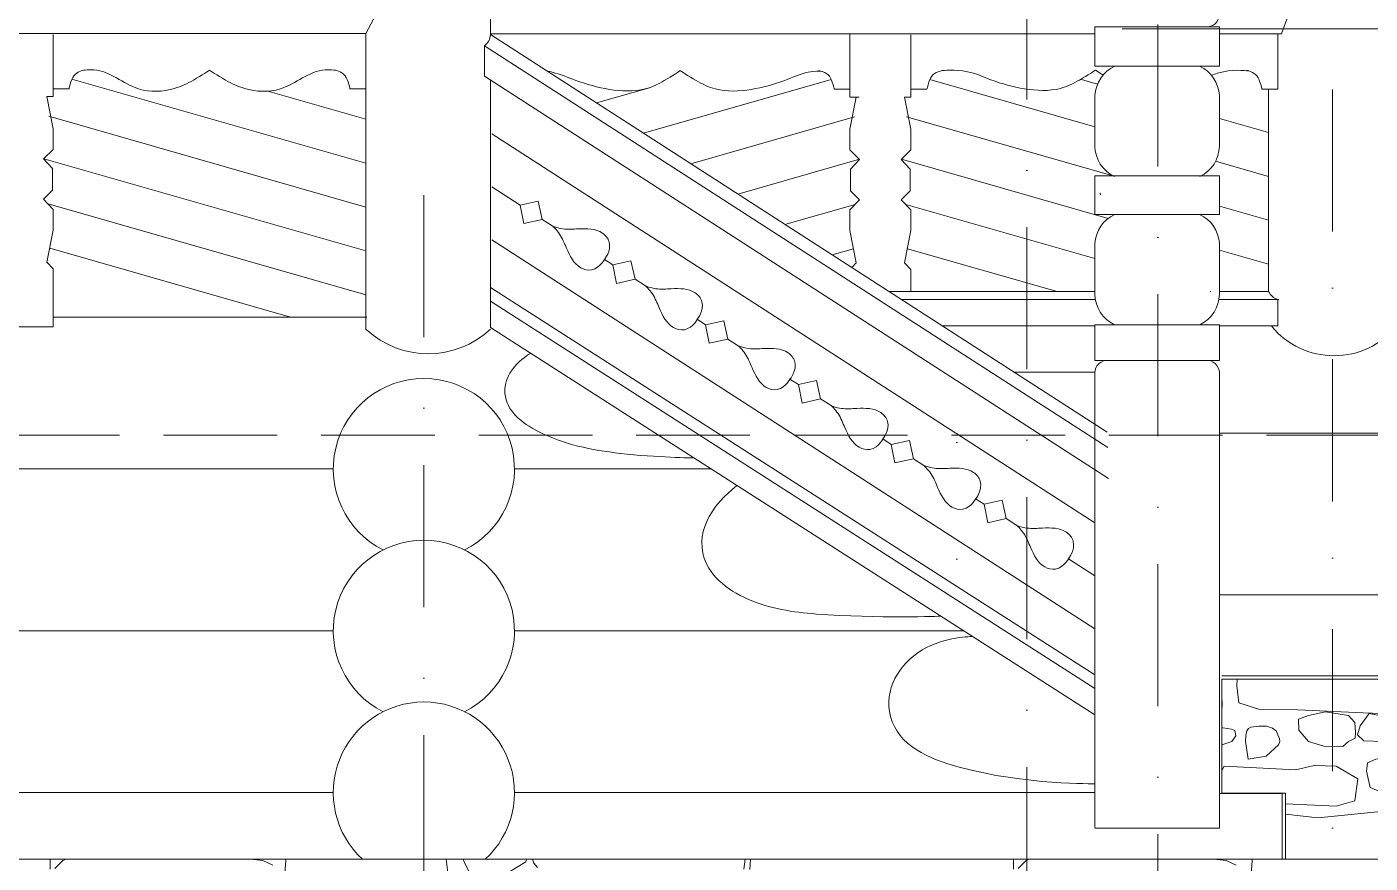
# Model space of a CAD drawing. Header units: millimetres. Extents: x 2399 to 111977, y 1313 to 59551.
# Drawn here: x 15557 to 18892, y 30705 to 32782 of the extents above; entities that cross this region are included whole.
import ezdxf

# ---------------------------------------------------------------- set-up
doc = ezdxf.new("R2010")
doc.units = ezdxf.units.MM
doc.linetypes.add('Невидимая', pattern=[391.222223, 282.222223, -109])
doc.linetypes.add('Штрихпунктирная', pattern=[670.277762, 352.777767, -176.388884, 0, -141.111112])
doc.layers.add('base', color=255, linetype='Continuous', lineweight=0)
doc.layers.add('main line', color=7, linetype='Continuous', lineweight=13)
doc.layers.add('hatch1', color=7, linetype='Continuous', lineweight=20, true_color=0x6a6a6a)

# ---------------------------------------------------------------- blocks, each defined once
blk = doc.blocks.new('*X9')
at = {"layer": 'hatch1', "color": 251, "linetype": 'Continuous', "lineweight": 20, "true_color": 0x6a6a6a}
for p, q in [((12032.8, 7760.3), (12034, 7777.4)), ((12502, 7766.6), (12502.7, 7777.4)), ((12531.3, 7777.4), (12534, 7729.5)), ((13227.2, 7756.7), (13212.1, 7777.4)), ((13233, 7777.4), (13239.5, 7741.1)), ((13261.9, 7741.1), (13266.1, 7777.4)), ((13273.1, 7777.4), (13278.8, 7679.6)), ((13626.5, 7766.2), (13627.8, 7777.4)), ((13716.1, 7777.4), (13685.8, 7748.6)), ((14117, 7749.2), (14086.2, 7777.4)), ((14099.2, 7777.4), (14117, 7749.2)), ((14396.8, 7709.7), (14395.1, 7777.4)), ((14424.8, 7760.3), (14426, 7777.4)), ((11996.8, 7709.7), (11996.1, 7738.1)), ((12037.9, 7718.7), (12032.8, 7760.3)), ((12486.4, 7714.3), (12502, 7766.6)), ((13226.9, 7737.3), (13227.2, 7756.7)), ((13239.5, 7741.1), (13244, 7730.2)), ((13264.5, 7736.4), (13261.9, 7741.1)), ((13657.8, 7716.2), (13626.5, 7766.2)), ((13685.8, 7748.6), (13689, 7698.4)), ((14101.1, 7729.6), (14117, 7749.2)), ((14117, 7749.2), (14120.8, 7680)), ((14429.9, 7718.7), (14424.8, 7760.3)), ((11996.1, 7703.2), (11996.8, 7709.7)), ((12037.9, 7718.7), (12090.1, 7702.1)), ((12476.1, 7699.7), (12486.4, 7714.3)), ((12534, 7729.5), (12535.4, 7713.1)), ((12535.4, 7713.1), (12548.8, 7706.7)), ((12548.8, 7706.7), (12613.9, 7700.2)), ((12613.9, 7700.2), (12792.7, 7717.1)), ((12792.7, 7717.1), (12945.1, 7737.6)), ((12872.7, 7715.9), (12859.2, 7699)), ((12898.3, 7714.9), (12872.7, 7715.9)), ((13050, 7730), (12898.3, 7714.9)), ((12945.1, 7737.6), (13078, 7732.3)), ((13142.8, 7721), (13050, 7730)), ((13078, 7732.3), (13138, 7723.8)), ((13138, 7723.8), (13221.8, 7729.5)), ((13254.8, 7714.9), (13142.8, 7721)), ((13221.8, 7729.5), (13226.9, 7737.3)), ((13244, 7730.2), (13253.3, 7728.9)), ((13253.3, 7728.9), (13264.5, 7736.4)), ((13268.4, 7703.7), (13254.8, 7714.9)), ((13660.6, 7691.8), (13657.8, 7716.2)), ((14120.6, 7635.2), (14101.1, 7729.6)), ((14393.6, 7680), (14396.8, 7709.7)), ((14429.9, 7718.7), (14482.1, 7702.1)), ((12090.1, 7702.1), (12183.6, 7701.2)), ((12183.6, 7701.2), (12346.5, 7693.2)), ((12211.2, 7686.6), (12186.2, 7677.4)), ((12186.2, 7677.4), (12187.3, 7650.6)), ((12253.1, 7696.3), (12211.2, 7686.6)), ((12310.2, 7686.6), (12253.1, 7696.3)), ((12325.8, 7669.6), (12310.2, 7686.6)), ((12361.3, 7692.1), (12339.2, 7661.5)), ((12346.5, 7693.2), (12450.7, 7690.1)), ((12395.4, 7685.2), (12361.3, 7692.1)), ((12811.9, 7685.2), (12395.4, 7685.2)), ((12450.7, 7690.1), (12476.1, 7699.7)), ((12834.1, 7669.3), (12811.9, 7685.2)), ((12859.2, 7699), (12846.9, 7665.3)), ((13268.4, 7690.2), (13268.4, 7703.7)), ((13268.6, 7660.2), (13268.4, 7690.2)), ((13278.8, 7679.6), (13346.6, 7671.6)), ((13298.4, 7665.1), (13558.7, 7675.2)), ((13346.6, 7671.6), (13453.1, 7678.8)), ((13453.1, 7678.8), (13645.5, 7682.4)), ((13558.7, 7675.2), (13662.9, 7672.4)), ((13645.5, 7682.4), (13660.6, 7691.8)), ((13667.1, 7660.9), (13662.9, 7672.4)), ((13689, 7698.4), (13676.8, 7626.1)), ((14120.8, 7680), (14367.4, 7676.8)), ((14367.4, 7676.8), (14393.6, 7680)), ((14482.1, 7702.1), (14575.6, 7701.2)), ((14575.6, 7701.2), (14738.5, 7693.2)), ((14603.2, 7686.6), (14578.2, 7677.4)), ((14578.2, 7677.4), (14579.3, 7650.6)), ((14645.1, 7696.3), (14603.2, 7686.6)), ((14702.2, 7686.6), (14645.1, 7696.3)), ((14717.8, 7669.6), (14702.2, 7686.6)), ((14753.3, 7692.1), (14731.2, 7661.5)), ((14738.5, 7693.2), (14777.6, 7692)), ((14777.6, 7687.2), (14753.3, 7692.1)), ((11997.9, 7656.2), (11996.1, 7657.2)), ((12020.2, 7652.6), (11997.9, 7656.2)), ((12027.9, 7649.3), (12020.2, 7652.6)), ((12030.5, 7636.6), (12027.9, 7649.3)), ((12057.8, 7648.5), (12055.1, 7636.9)), ((12061.8, 7654.3), (12057.8, 7648.5)), ((12067.7, 7657.9), (12061.8, 7654.3)), ((12087.4, 7660.6), (12067.7, 7657.9)), ((12106.7, 7660.3), (12087.4, 7660.6)), ((12121.8, 7655.2), (12106.7, 7660.3)), ((12130.8, 7648.5), (12121.8, 7655.2)), ((12137.1, 7633.2), (12130.8, 7648.5)), ((12187.3, 7650.6), (12211.2, 7622.5)), ((12327.6, 7645.5), (12325.8, 7669.6)), ((12326.5, 7630.3), (12327.6, 7645.5)), ((12339.2, 7661.5), (12332.5, 7639)), ((12332.5, 7639), (12348.3, 7624.1)), ((12824.2, 7626.3), (12833.4, 7646.9)), ((12833.4, 7646.9), (12834.1, 7669.3)), ((12846.9, 7665.3), (12848.8, 7630.6)), ((13254.8, 7564.4), (13268.6, 7660.2)), ((13278.8, 7660.1), (13264.2, 7602.8)), ((13278.8, 7660.1), (13298.4, 7665.1)), ((13666.5, 7641), (13667.1, 7660.9)), ((13668.9, 7581.3), (13666.5, 7641)), ((14247.4, 7644), (14246.2, 7634.3)), ((14256.8, 7656.2), (14247.4, 7644)), ((14329.3, 7667.4), (14256.8, 7656.2)), ((14382.8, 7664.4), (14329.3, 7667.4)), ((14397.9, 7656.2), (14382.8, 7664.4)), ((14420.2, 7652.6), (14397.9, 7656.2)), ((14427.9, 7649.3), (14420.2, 7652.6)), ((14430.5, 7636.6), (14427.9, 7649.3)), ((14449.8, 7648.5), (14447.1, 7636.9)), ((14453.8, 7654.3), (14449.8, 7648.5)), ((14459.7, 7657.9), (14453.8, 7654.3)), ((14479.4, 7660.6), (14459.7, 7657.9)), ((14498.7, 7660.3), (14479.4, 7660.6)), ((14513.8, 7655.2), (14498.7, 7660.3)), ((14522.8, 7648.5), (14513.8, 7655.2)), ((14529.1, 7633.2), (14522.8, 7648.5)), ((14579.3, 7650.6), (14603.2, 7622.5)), ((14719.6, 7645.5), (14717.8, 7669.6)), ((14718.5, 7630.3), (14719.6, 7645.5)), ((14731.2, 7661.5), (14724.5, 7639)), ((14724.5, 7639), (14740.3, 7624.1)), ((11996.1, 7614), (12020.5, 7622.5)), ((12020.5, 7622.5), (12030.5, 7636.6)), ((12055.1, 7636.9), (12054.8, 7623.2)), ((12054.8, 7623.2), (12061.2, 7578.6)), ((12106.1, 7585.9), (12136.7, 7613.7)), ((12136.7, 7613.7), (12139.5, 7622.1)), ((12138.7, 7628.8), (12137.1, 7633.2)), ((12139.5, 7622.1), (12138.7, 7628.8)), ((12211.2, 7622.5), (12249.1, 7610.7)), ((12249.1, 7610.7), (12296.6, 7609.6)), ((12296.6, 7609.6), (12310.2, 7622.5)), ((12310.2, 7622.5), (12326.5, 7630.3)), ((12348.3, 7624.1), (12395.4, 7622.5)), ((12395.4, 7622.5), (12642.4, 7596.6)), ((12775.5, 7588.6), (12811.9, 7622.5)), ((12808.8, 7606.6), (12785.9, 7587.5)), ((12840.8, 7612), (12808.8, 7606.6)), ((12811.9, 7622.5), (12824.2, 7626.3)), ((12898.3, 7597.2), (12840.8, 7612)), ((12848.8, 7630.6), (12898.3, 7597.2)), ((13676.8, 7626.1), (13692.5, 7544.8)), ((14105.1, 7565.5), (14120.6, 7635.2)), ((14138.9, 7608.6), (14130, 7596.8)), ((14169.5, 7612.2), (14138.9, 7608.6)), ((14258.1, 7614.8), (14169.5, 7612.2)), ((14246.2, 7634.3), (14256.8, 7622.5)), ((14256.8, 7622.5), (14303.8, 7613.2)), ((14296.4, 7596.8), (14258.1, 7614.8)), ((14303.8, 7613.2), (14346.8, 7610.1)), ((14346.8, 7610.1), (14390.2, 7611.9)), ((14390.2, 7611.9), (14420.5, 7622.5)), ((14420.5, 7622.5), (14430.5, 7636.6)), ((14447.1, 7636.9), (14446.8, 7623.2)), ((14446.8, 7623.2), (14453.2, 7578.6)), ((14498.1, 7585.9), (14528.7, 7613.7)), ((14528.7, 7613.7), (14531.5, 7622.1)), ((14530.7, 7628.8), (14529.1, 7633.2)), ((14531.5, 7622.1), (14530.7, 7628.8)), ((14603.2, 7622.5), (14641.1, 7610.7)), ((14641.1, 7610.7), (14688.6, 7609.6)), ((14688.6, 7609.6), (14702.2, 7622.5)), ((14702.2, 7622.5), (14718.5, 7630.3)), ((14740.3, 7624.1), (14777.7, 7622.8)), ((12060.9, 7578.5), (12106.1, 7585.9)), ((12377.8, 7578.7), (12357.8, 7569.4)), ((12426, 7579.3), (12377.8, 7578.7)), ((12453.4, 7562.5), (12426, 7579.3)), ((12642.4, 7596.6), (12775.5, 7588.6)), ((12776.4, 7578.3), (12772.3, 7563)), ((12785.9, 7587.5), (12776.4, 7578.3)), ((12898.3, 7597.2), (12974.2, 7560.7)), ((12900.1, 7587.5), (12898.3, 7597.2)), ((12918.5, 7580.5), (12900.1, 7587.5)), ((12933.2, 7562.4), (12918.5, 7580.5)), ((13264.2, 7602.8), (13264.5, 7565.3)), ((13660.2, 7535.7), (13668.9, 7581.3)), ((14130, 7596.8), (14082.5, 7464)), ((14302.4, 7572), (14296.4, 7596.8)), ((14298.6, 7424.9), (14302.4, 7572)), ((14311.1, 7583.9), (14306.4, 7470.8)), ((14334.7, 7589.2), (14311.1, 7583.9)), ((14340.3, 7583.9), (14334.7, 7589.2)), ((14343.1, 7507.5), (14340.3, 7583.9)), ((14452.9, 7578.5), (14498.1, 7585.9)), ((14769.8, 7578.7), (14749.8, 7569.4)), ((14777.7, 7578.8), (14769.8, 7578.7)), ((12002, 7560.8), (11996.1, 7550.5)), ((12178.5, 7552.1), (12002, 7560.8)), ((12225.2, 7562.9), (12178.5, 7552.1)), ((12279.4, 7560.8), (12225.2, 7562.9)), ((12333.9, 7529.2), (12279.4, 7560.8)), ((12357.8, 7569.4), (12355.2, 7548.5)), ((12355.2, 7548.5), (12364.5, 7507.7)), ((12471.9, 7564.1), (12453.4, 7562.5)), ((12485.1, 7562.5), (12471.9, 7564.1)), ((12490.9, 7537.4), (12485.1, 7562.5)), ((12514.2, 7557.2), (12488.5, 7408.3)), ((12545.4, 7567.2), (12514.2, 7557.2)), ((12575.8, 7563.5), (12545.4, 7567.2)), ((12634.4, 7562.7), (12575.8, 7563.5)), ((12668, 7557.2), (12634.4, 7562.7)), ((12685.9, 7551.8), (12668, 7557.2)), ((12692.7, 7538), (12685.9, 7551.8)), ((12693.5, 7433.5), (12692.7, 7538)), ((12706.4, 7538.7), (12704.9, 7511.6)), ((12709.5, 7548.4), (12706.4, 7538.7)), ((12720.2, 7548.7), (12709.5, 7548.4)), ((12770.6, 7544.2), (12720.2, 7548.7)), ((13038.2, 7534.5), (12770.6, 7544.2)), ((12772.3, 7563), (12773.3, 7555.5)), ((12773.3, 7555.5), (12785.9, 7548.6)), ((12785.9, 7548.6), (12861.9, 7541)), ((12861.9, 7541), (12900.1, 7548.6)), ((12900.1, 7548.6), (12925.8, 7549.5)), ((12925.8, 7549.5), (12933.2, 7562.4)), ((12974.2, 7560.7), (13081.2, 7544.4)), ((13081.2, 7544.4), (13149.9, 7529.4)), ((13149.9, 7529.4), (13222.3, 7540.1)), ((13222.3, 7540.1), (13243.2, 7546)), ((13243.2, 7546), (13254.8, 7564.4)), ((13264.5, 7565.3), (13272.6, 7527)), ((13692.5, 7544.8), (13725.4, 7486.5)), ((14076.6, 7486.5), (14105.1, 7565.5)), ((14394, 7560.8), (14379.3, 7535.2)), ((14570.5, 7552.1), (14394, 7560.8)), ((14617.2, 7562.9), (14570.5, 7552.1)), ((14671.4, 7560.8), (14617.2, 7562.9)), ((14725.9, 7529.2), (14671.4, 7560.8)), ((14749.8, 7569.4), (14747.2, 7548.5)), ((14747.2, 7548.5), (14756.5, 7507.7)), ((12325.8, 7475.2), (12333.9, 7529.2)), ((12364.5, 7507.7), (12398.4, 7493.7)), ((12485.1, 7497.1), (12492.1, 7517.8)), ((12492.1, 7517.8), (12490.9, 7537.4)), ((12704.9, 7511.6), (12684.6, 7364.4)), ((13100.5, 7532.1), (13038.2, 7534.5)), ((13155, 7515.8), (13100.5, 7532.1)), ((13209.2, 7511.6), (13155, 7515.8)), ((13215.4, 7491.6), (13209.2, 7511.6)), ((13272.6, 7527), (13312.2, 7497.8)), ((13637.6, 7497.8), (13656.8, 7512.5)), ((13656.8, 7512.5), (13660.2, 7535.7)), ((14340.3, 7414.1), (14343.1, 7507.5)), ((14379.3, 7535.2), (14376, 7499.2)), ((14717.8, 7475.2), (14725.9, 7529.2)), ((14756.5, 7507.7), (14777.8, 7498.9)), ((12279.4, 7461.4), (12325.8, 7475.2)), ((12398.4, 7493.7), (12438.4, 7499.1)), ((12438.4, 7499.1), (12453.4, 7497.1)), ((12453.4, 7497.1), (12485.1, 7497.1)), ((13218.6, 7386.5), (13215.4, 7491.6)), ((13227.1, 7486.5), (13221.4, 7453.5)), ((13264.7, 7491.6), (13227.1, 7486.5)), ((13646.6, 7496), (13264.7, 7491.6)), ((13312.2, 7497.8), (13637.6, 7497.8)), ((13695.7, 7486.5), (13646.6, 7496)), ((13712.2, 7469.5), (13695.7, 7486.5)), ((13725.4, 7486.5), (14076.6, 7486.5)), ((13936.8, 7486.4), (13871.3, 7465.1)), ((13976.5, 7476), (13936.8, 7486.4)), ((13985.5, 7465.1), (13976.5, 7476)), ((14376, 7499.2), (14394, 7461.4)), ((14671.4, 7461.4), (14717.8, 7475.2)), ((12154, 7467.4), (12279.4, 7461.4)), ((12234.3, 7432.8), (12154, 7442)), ((12407.3, 7449.7), (12234.3, 7432.8)), ((12470.2, 7443.7), (12407.3, 7449.7)), ((12477.8, 7423.1), (12470.2, 7443.7)), ((13221.4, 7453.5), (13227.1, 7429.6)), ((13715.4, 7452.1), (13712.2, 7469.5)), ((13712.2, 7431.8), (13715.4, 7452.1)), ((13861.8, 7455.8), (13857.7, 7440.5)), ((13857.7, 7440.5), (13858.7, 7433.1)), ((13871.3, 7465.1), (13861.8, 7455.8)), ((14003.9, 7458.1), (13985.5, 7465.1)), ((14018.6, 7439.9), (14003.9, 7458.1)), ((14011.2, 7427), (14018.6, 7439.9)), ((14082.5, 7464), (14075.9, 7405.6)), ((14306.4, 7470.8), (14311.1, 7414.1)), ((14394, 7461.4), (14477.1, 7470.7)), ((14455.7, 7452.4), (14454.9, 7384)), ((14626.3, 7432.8), (14455.7, 7452.4)), ((14477.1, 7470.7), (14671.4, 7461.4)), ((14777.9, 7447.6), (14626.3, 7432.8)), ((12467.2, 7351.6), (12477.8, 7423.1)), ((12488.5, 7408.3), (12512.3, 7329.7)), ((12669.4, 7329.7), (12693.5, 7433.5)), ((13264, 7422.5), (13226.9, 7358.9)), ((13227.1, 7429.6), (13667, 7424.3)), ((13821.1, 7422.5), (13264, 7422.5)), ((13667, 7424.3), (13695.7, 7429.6)), ((13695.7, 7429.6), (13712.2, 7431.8)), ((13865.2, 7391.1), (13821.1, 7422.5)), ((13858.7, 7433.1), (13871.3, 7426.1)), ((13871.3, 7426.1), (13906.1, 7416.7)), ((13906.1, 7416.7), (13944.1, 7415.2)), ((13970.2, 7417.2), (13908.9, 7402.3)), ((13944.1, 7415.2), (13985.5, 7426.1)), ((13999.4, 7414), (13970.2, 7417.2)), ((13985.5, 7426.1), (14011.2, 7427)), ((14023.1, 7402.3), (13999.4, 7414)), ((14075.9, 7405.6), (14094.4, 7392.1)), ((14296.4, 7390.8), (14300.6, 7405.2)), ((14300.6, 7405.2), (14298.6, 7424.9)), ((14311.1, 7414.1), (14324.4, 7408)), ((14324.4, 7408), (14340.3, 7414.1)), ((13209.2, 7305), (13218.6, 7386.5)), ((13878.3, 7360.7), (13865.2, 7391.1)), ((13899.4, 7393.1), (13895.4, 7377.8)), ((13895.4, 7377.8), (13896.4, 7370.4)), ((13908.9, 7402.3), (13899.4, 7393.1)), ((14041.6, 7395.3), (14023.1, 7402.3)), ((14056.3, 7377.2), (14041.6, 7395.3)), ((14054, 7369.5), (14056.3, 7377.2)), ((14094.4, 7392.1), (14130, 7390.8)), ((14130, 7390.8), (14145.3, 7373.1)), ((14145.3, 7373.1), (14188.3, 7354.4)), ((14261.6, 7366.6), (14296.4, 7390.8)), ((14328, 7395.2), (14317.1, 7370.7)), ((14348.5, 7402.3), (14328, 7395.2)), ((14412.4, 7401.3), (14348.5, 7402.3)), ((14427.7, 7382.3), (14412.4, 7401.3)), ((14433.2, 7362.1), (14427.7, 7382.3)), ((14454.9, 7384), (14463.5, 7325.5)), ((12470, 7329.7), (12467.2, 7351.6)), ((12684.6, 7364.4), (12681.1, 7339.2)), ((12681.1, 7339.2), (12684.4, 7329.7)), ((13226.9, 7358.9), (13223.9, 7304.1)), ((13878.5, 7304.9), (13878.3, 7360.7)), ((13896.4, 7370.4), (13908.9, 7363.4)), ((13908.9, 7363.4), (13917.1, 7354.6)), ((13974.2, 7348.4), (13909.6, 7326.8)), ((13917.1, 7354.6), (13930.2, 7350.6)), ((13930.2, 7350.6), (13974.2, 7348.4)), ((13974.2, 7348.4), (14023.1, 7363.4)), ((14064, 7348.6), (13974.2, 7348.4)), ((14023.1, 7363.4), (14048.8, 7364.3)), ((14048.8, 7364.3), (14054, 7369.5)), ((14173.8, 7351.8), (14064, 7348.6)), ((14280.5, 7338.7), (14173.8, 7351.8)), ((14188.3, 7354.4), (14261.6, 7366.6)), ((14406.6, 7326.8), (14280.5, 7338.7)), ((14317.1, 7370.7), (14348.5, 7345.3)), ((14348.5, 7345.3), (14414.7, 7332.8)), ((14414.7, 7332.8), (14427.7, 7345.3)), ((14427.7, 7345.3), (14433.2, 7362.1)), ((13136.2, 7292.3), (13209.2, 7305)), ((13871.1, 7229.6), (13878.5, 7304.9)), ((13890, 7306.5), (13883.8, 7269.7)), ((13909.6, 7326.8), (13890, 7306.5)), ((14431.1, 7314.8), (14406.6, 7326.8)), ((14438.2, 7303.5), (14431.1, 7314.8)), ((14463.5, 7325.5), (14456.3, 7233.7)), ((13173.6, 7281.9), (13136.2, 7281.9)), ((13202.3, 7254.8), (13173.6, 7281.9)), ((13223.9, 7304.1), (13232.3, 7252.2)), ((14426.9, 7249.5), (14439.6, 7272.7)), ((14439.6, 7272.7), (14438.2, 7303.5)), ((13205.1, 7230.8), (13202.3, 7254.8)), ((13232.3, 7252.2), (13240, 7219.2)), ((13883.8, 7269.7), (13909.6, 7237.7)), ((14427.2, 7239.1), (14398.3, 7231.8)), ((14406.6, 7237.7), (14426.9, 7249.5)), ((14435.4, 7231.8), (14427.2, 7239.1)), ((13136.2, 7209.3), (13173.6, 7209.3)), ((13173.6, 7209.3), (13202.9, 7217.3)), ((13202.9, 7217.3), (13205.1, 7230.8)), ((13240, 7219.2), (13251.8, 7206.5)), ((13251.8, 7206.5), (13264, 7206)), ((13264, 7206), (13821.1, 7206)), ((13821.1, 7206), (13856.6, 7213.7)), ((13856.6, 7213.7), (13871.1, 7229.6)), ((13909.6, 7237.7), (13904.5, 7216.5)), ((13904.5, 7216.5), (13922, 7198.8)), ((14293.4, 7188.9), (14368.5, 7216.5)), ((14368.5, 7216.5), (14406.6, 7237.7)), ((14388.7, 7216.9), (14385.9, 7199.4)), ((14398.3, 7231.8), (14388.7, 7216.9)), ((14442.1, 7213.2), (14435.4, 7231.8)), ((14441.1, 7198.2), (14442.1, 7213.2)), ((14456.3, 7233.7), (14462.2, 7203.7)), ((13427.9, 7171.5), (13419, 7159.9)), ((13489.1, 7177.3), (13427.9, 7171.5)), ((13617.8, 7159.9), (13489.1, 7177.3)), ((13792.1, 7171.9), (13657.3, 7159.9)), ((13882.8, 7159.9), (13792.1, 7171.9)), ((13922, 7198.8), (13954.9, 7196)), ((13954.9, 7196), (14104.7, 7184.3)), ((14000.1, 7178.8), (13981.7, 7159.9)), ((14046.2, 7183.7), (14000.1, 7178.8)), ((14113.2, 7182.6), (14046.2, 7183.7)), ((14104.7, 7184.3), (14293.4, 7188.9)), ((14146.8, 7178.8), (14113.2, 7182.6)), ((14163.1, 7169), (14146.8, 7178.8)), ((14395.2, 7177.5), (14375, 7159.9)), ((14385.9, 7199.4), (14398.3, 7187.5)), ((14413.7, 7179.1), (14395.2, 7177.5)), ((14398.3, 7187.5), (14413.5, 7183.7)), ((14413.5, 7183.7), (14435.4, 7187.5)), ((14426.9, 7177.5), (14413.7, 7179.1)), ((14431, 7159.9), (14426.9, 7177.5)), ((14435.4, 7187.5), (14441.1, 7198.2)), ((14462.2, 7203.7), (14473.7, 7195.1)), ((14473.7, 7195.1), (14690.1, 7190.8)), ((14500.8, 7178.9), (14477.1, 7159.9)), ((14647.5, 7172.9), (14500.8, 7178.9)), ((14696.9, 7159.9), (14647.5, 7172.9)), ((14690.1, 7190.8), (14778.1, 7194.1)), ((14162.6, 7159.9), (14163.1, 7169))]:
    blk.add_line(p, q, dxfattribs=at)
for p in [(13667.7, 7672.6), (12485.1, 7497.1)]:
    blk.add_point(p, dxfattribs=at)
blk = doc.blocks.new('Штриховка_5', base_point=(0, 2500))
at = {"layer": 'base', "color": 255, "linetype": 'Continuous', "lineweight": 0}
for p, q in [((11996.1, 7777.4), (11996.1, 7494)), ((14777.5, 7777.4), (11996.1, 7777.4)), ((14778.2, 7159.9), (14777.5, 7777.4)), ((11996.1, 7494), (12154, 7494)), ((12154, 7494), (12154, 7329.7)), ((12154, 7329.7), (13136.2, 7329.7)), ((13136.2, 7329.7), (13136.2, 7159.9)), ((13136.2, 7159.9), (14778.2, 7159.9))]:
    blk.add_line(p, q, dxfattribs=at)
at = {"layer": 'hatch1', "color": 251, "linetype": 'Continuous', "lineweight": 20, "true_color": 0x6a6a6a}
blk.add_blockref('*X9', (0, 0), dxfattribs=at)
blk = doc.blocks.new('*X11')
at = {"layer": 'main line', "color": 7, "linetype": 'Continuous', "lineweight": 13}
for p, q in [((9086.5, 7304.9), (9086.4, 7329.7)), ((9117.6, 7326.8), (9098, 7306.5)), ((9126.1, 7329.7), (9117.6, 7326.8)), ((9614.6, 7326.8), (9584.3, 7329.7)), ((9639.1, 7314.8), (9614.6, 7326.8)), ((9671.5, 7325.5), (9664.3, 7233.7)), ((9670.9, 7329.7), (9671.5, 7325.5)), ((10075.9, 7283.5), (10070, 7329.7)), ((10112.3, 7329.7), (10114.2, 7323.5)), ((10114.2, 7323.5), (10128, 7296)), ((10229.7, 7299.9), (10268, 7323.5)), ((10268, 7323.5), (10269.4, 7329.7)), ((10284.4, 7329.7), (10287.6, 7320.2)), ((10287.6, 7320.2), (10296.6, 7309.2)), ((10809.2, 7305), (10812.1, 7329.7)), ((10825.3, 7329.7), (10823.9, 7304.1)), ((11478.5, 7304.9), (11478.4, 7329.7)), ((11509.6, 7326.8), (11490, 7306.5)), ((11518.1, 7329.7), (11509.6, 7326.8)), ((12006.6, 7326.8), (11976.3, 7329.7)), ((12031.1, 7314.8), (12006.6, 7326.8)), ((12071.5, 7325.5), (12064.3, 7233.7)), ((12070.9, 7329.7), (12071.5, 7325.5))]:
    blk.add_line(p, q, dxfattribs=at)
blk = doc.blocks.new('Штриховка_6', base_point=(0, 2500))
at = {"layer": 'base', "color": 255, "linetype": 'Continuous', "lineweight": 0}
blk.add_line((13133.4, 7329.7), (5881, 7329.7), dxfattribs=at)
at = {"layer": 'main line', "color": 7, "linetype": 'Continuous', "lineweight": 13}
blk.add_blockref('*X11', (0, 0), dxfattribs=at)

msp = doc.modelspace()

# ---------------------------------------------------------------- linework, layer by layer
at = {"layer": 'hatch1', "color": 251, "linetype": 'Continuous', "lineweight": 20, "true_color": 0x6a6a6a}
for points, knots in [([(17212.2035, 31711.6705), (17212.2035, 31711.6705), (17120.5744, 31712.4518), (17029.7569, 31723.0242), (16959.2217, 31731.2355), (16888.7314, 31744.9043), (16825.8751, 31777.6542), (16785.8268, 31798.5205), (16747.1347, 31827.8712), (16743.6106, 31871.9134), (16738.6551, 31933.8444), (16807.1793, 31971.1416), (16807.1793, 31971.1416)], [0, 0, 0, 0, 1, 1, 1, 2, 2, 2, 3, 3, 3, 4, 4, 4, 4]), ([(17825.7479, 31318.482), (17825.7479, 31318.482), (17671.0233, 31312.3201), (17517.0567, 31323.9754), (17458.483, 31328.4094), (17400.3618, 31337.2894), (17346.7964, 31361.003), (17294.7527, 31384.0428), (17246.763, 31420.7864), (17235.0613, 31475.4633), (17227.4365, 31511.0901), (17238.148, 31547.2705), (17258.0056, 31577.9078), (17282.4292, 31615.5899), (17319.7957, 31642.7286), (17319.7957, 31642.7286)], [0, 0, 0, 0, 1, 1, 1, 2, 2, 2, 3, 3, 3, 4, 4, 4, 5, 5, 5, 5]), ([(17904.3617, 31268.1013), (17904.3617, 31268.1013), (17835.7864, 31267.9654), (17779.7802, 31234.7197), (17721.5159, 31200.1337), (17683.9441, 31134.5715), (17700.8854, 31069.6537), (17719.8499, 30996.9833), (17796.3411, 30964.3082), (17871.1495, 30943.7908), (18035.6078, 30898.6857), (18208.5485, 30902.5338), (18208.5485, 30902.5338)], [0, 0, 0, 0, 1, 1, 1, 2, 2, 2, 3, 3, 3, 4, 4, 4, 4])]:
    msp.add_open_spline(points, degree=3, knots=knots, dxfattribs=at)
at = {"layer": 'main line', "color": 7, "linetype": 'Штрихпунктирная', "lineweight": 13}
for p, q in [((18039.4113, 39658.8242), (18039.4113, 29503.8182)), ((18798.4777, 30262.9985), (18798.4777, 35409.5641)), ((18364.7485, 33458.9282), (18364.7485, 29761.2358)), ((16542.4045, 32364.0562), (16542.4045, 29503.8182))]:
    msp.add_line(p, q, dxfattribs=at)
at = {"layer": 'main line', "color": 7, "linetype": 'Continuous', "lineweight": 13}
for p, q in [((16707.6765, 32915.4543), (16707.6765, 32763.1553)), ((16398.2624, 32766.1082), (16417.0217, 32801.1482)), ((18671.6181, 32765.3242), (18684.9276, 32801.2773)), ((16398.2624, 32766.1082), (14692.303, 32766.1082)), ((15621.7104, 32763.5177), (15621.7104, 32609.0731)), ((16398.5272, 32766.5697), (16398.5272, 32628.727)), ((16707.6765, 32765.3242), (18208.5485, 32765.3242)), ((16707.6765, 32763.1553), (18239.1968, 31775.2651)), ((17600.2822, 32765.3242), (17600.2822, 32607.8276)), ((17751.7381, 32762.2722), (17751.7381, 32607.8276)), ((18208.5485, 32684.4209), (18208.5485, 32782.3359)), ((18517.661, 32782.3359), (18208.5485, 32782.3359)), ((18276.316, 32777.6073), (20826.1541, 32777.6073)), ((18517.661, 32684.4209), (18517.661, 32782.3359)), ((18517.661, 32765.3242), (18671.6181, 32765.3242)), ((18662.8217, 32765.7857), (18662.8217, 32627.943)), ((16693.0504, 32660.0146), (16693.0504, 32735.5321)), ((16693.0571, 32735.5424), (18240.3425, 31737.483)), ((16398.2624, 32672.1114), (16398.2624, 32030.717)), ((16693.0504, 32660.0146), (18242.6788, 31660.4439)), ((18517.661, 32684.4209), (18208.5485, 32684.4209)), ((15621.7104, 32628.727), (15661.4683, 32628.727)), ((16398.2624, 32443.8618), (15668.6797, 32652.613)), ((16398.2624, 32552.879), (16154.8852, 32622.515)), ((16398.5272, 32628.727), (16358.7692, 32628.727)), ((16707.6765, 32650.5802), (16707.6765, 32035.208)), ((16970.6963, 32593.4973), (17102.6325, 32631.2474)), ((17087.7726, 32517.9785), (17553.9654, 32651.3675)), ((17600.9347, 32627.4815), (17561.1767, 32627.4815)), ((17751.7381, 32627.4815), (17791.496, 32627.4815)), ((18208.5485, 32534.1021), (17798.7074, 32651.3675)), ((18215.0465, 32640.0167), (18175.2131, 32651.2973)), ((18662.8217, 32627.943), (18623.0638, 32627.943)), ((18639.3205, 32125.2582), (18639.3205, 32627.943)), ((15606.122, 32609.0731), (15621.7104, 32529.3279)), ((15606.122, 32609.0731), (15621.7104, 32609.0731)), ((17600.2822, 32607.8276), (17623.216, 32607.8276)), ((17615.8706, 32607.8276), (17600.2822, 32528.0824)), ((17736.1497, 32607.8276), (17751.7381, 32528.0824)), ((17736.1497, 32607.8276), (17751.7381, 32607.8276)), ((18208.5485, 32486.0794), (18208.5485, 32611.8742)), ((18208.5485, 32486.0794), (18208.5485, 32611.8742)), ((18517.661, 32486.0794), (18517.661, 32611.8742)), ((16398.2624, 32334.8446), (15610.877, 32560.1346)), ((17204.8489, 32442.4597), (17611.7681, 32558.8891)), ((18253.6719, 32412.174), (17740.9047, 32558.8891)), ((18639.3205, 32519.865), (18517.661, 32554.3182)), ((15621.7104, 32529.3279), (15621.7104, 32477.8845)), ((17600.2822, 32528.0824), (17600.2822, 32476.639)), ((17751.7381, 32528.0824), (17751.7381, 32476.639)), ((16711.1586, 32516.5863), (18208.5485, 31550.7114)), ((15621.7104, 32477.8845), (15597.675, 32454.3899)), ((15597.675, 32454.3899), (15620.0948, 32430.4205)), ((16398.2624, 32225.8274), (15598.4117, 32454.6841)), ((17321.9253, 32366.9409), (17624.2334, 32453.4386)), ((17600.2822, 32476.639), (17624.3176, 32453.1444)), ((17751.7381, 32476.639), (17727.7027, 32453.1444)), ((18241.5373, 32306.6288), (17728.4394, 32453.4386)), ((15620.0948, 32430.4205), (15620.0948, 32376.4537)), ((17624.3176, 32453.1444), (17601.8978, 32429.175)), ((17601.8978, 32429.175), (17601.8978, 32375.2082)), ((17727.7027, 32453.1444), (17750.1225, 32429.175)), ((17750.1225, 32429.175), (17750.1225, 32375.2082)), ((18639.3205, 32410.8478), (18508.3359, 32448.3257)), ((18517.661, 32412.1909), (18208.5485, 32412.1909)), ((18208.5485, 32316.5086), (18208.5485, 32412.1909)), ((18517.661, 32316.5086), (18517.661, 32412.1909)), ((15597.5795, 32353.9384), (15620.0948, 32376.4537)), ((15621.7104, 32328.9898), (15597.5795, 32353.9384)), ((16711.1586, 32384.8384), (16781.1288, 32339.7049)), ((17624.4131, 32352.6929), (17601.8978, 32375.2082)), ((17727.6072, 32352.6929), (17750.1225, 32375.2082)), ((18221.055, 32369.5625), (18223.4217, 32365.4632)), ((16398.2624, 32116.8103), (15609.2249, 32342.573)), ((15621.7104, 32277.5464), (15621.7104, 32328.9898)), ((16781.1288, 32339.7049), (16826.2429, 32349.616)), ((16790.2338, 32293.8663), (16781.1288, 32339.7049)), ((16826.2429, 32349.616), (16836.2284, 32304.1635)), ((17439.0016, 32291.4221), (17613.4201, 32341.3275)), ((17600.2822, 32327.7443), (17624.4131, 32352.6929)), ((17600.2822, 32276.3009), (17600.2822, 32327.7443)), ((17751.7381, 32327.7443), (17727.6072, 32352.6929)), ((18208.5485, 32207.0506), (17739.2526, 32341.3275)), ((17751.7381, 32276.3009), (17751.7381, 32327.7443)), ((18639.3205, 32301.8306), (18517.661, 32336.6403)), ((16836.2284, 32304.1635), (16790.2338, 32293.8663)), ((16836.2284, 32304.1635), (16862.2533, 32287.3764)), ((18517.661, 32316.5086), (18208.5485, 32316.5086)), ((15606.122, 32197.8012), (15621.7104, 32277.5464)), ((16711.1586, 32253.0905), (18208.5485, 31287.2157)), ((17615.8706, 32196.5557), (17600.2822, 32276.3009)), ((17736.1497, 32196.5557), (17751.7381, 32276.3009)), ((16211.4005, 32061.2588), (15613.5233, 32232.3259)), ((17556.078, 32215.9033), (17609.1218, 32231.0804)), ((18115.0113, 32124.7967), (17743.551, 32231.0804)), ((18208.5485, 32118.1671), (18208.5485, 32243.9619)), ((18208.5485, 32118.1671), (18208.5485, 32243.9619)), ((18517.661, 32118.1671), (18517.661, 32243.9619)), ((18639.3205, 32192.8135), (18517.661, 32227.6232)), ((15606.122, 32197.8012), (15621.9038, 32181.0399)), ((16990.6144, 32204.5785), (17011.5656, 32191.0642)), ((17011.5656, 32191.0642), (17056.6796, 32200.9754)), ((17020.6705, 32145.2256), (17011.5656, 32191.0642)), ((17056.6796, 32200.9754), (17066.6652, 32155.5228)), ((17615.8706, 32196.5557), (17604.6974, 32184.5418)), ((17736.1497, 32196.5557), (17751.9315, 32179.7944)), ((15621.7104, 32181.3037), (15621.7104, 32037.1172)), ((17066.6652, 32155.5228), (17020.6705, 32145.2256)), ((17066.6652, 32155.5228), (17092.6901, 32138.7357)), ((17066.6652, 32155.5228), (17092.6901, 32138.7357)), ((17751.7381, 32180.0582), (17751.7381, 32124.7967)), ((16707.6765, 32135.0023), (18208.5485, 31173.2058)), ((17696.6045, 32125.2582), (18208.5485, 32125.2582)), ((18496.0248, 32124.7967), (18494.4117, 32125.2582)), ((18517.661, 32125.2582), (18639.3205, 32125.2582)), ((16707.6765, 32100.9416), (18208.5485, 31139.145)), ((17727.907, 32105.0669), (18209.7011, 32105.0669)), ((18516.5084, 32105.0669), (18665.087, 32105.0669)), ((18662.6718, 32105.0669), (18662.6718, 32039.4795)), ((15621.7104, 32061.2588), (16400.8121, 32061.2588)), ((17221.0512, 32055.9378), (17242.0023, 32042.4235)), ((15470.2545, 32037.1172), (15621.7104, 32037.1172)), ((16707.6765, 32035.208), (18208.5485, 31073.4115)), ((17242.0023, 32042.4235), (17287.1164, 32052.3347)), ((17251.1073, 31996.585), (17242.0023, 32042.4235)), ((17287.1164, 32052.3347), (17297.1019, 32006.8821)), ((18208.5485, 32039.4795), (17829.5867, 32039.4795)), ((17867.3236, 32039.4795), (17864.4113, 32039.4795)), ((18517.661, 32042.5965), (18208.5485, 32042.5965)), ((18208.5485, 31953.9231), (18208.5485, 32042.5965)), ((18517.661, 31953.9231), (18517.661, 32042.5965)), ((18615.905, 32039.4795), (18517.661, 32039.4795)), ((18662.6718, 32039.4795), (18579.5363, 32039.4795)), ((17297.1019, 32006.8821), (17251.1073, 31996.585)), ((17297.1019, 32006.8821), (17323.1269, 31990.095)), ((18517.661, 31953.9231), (18208.5485, 31953.9231)), ((18208.2365, 31924.7188), (18007.4996, 31924.7188)), ((17451.4879, 31907.2971), (17472.4391, 31893.7828)), ((17472.4391, 31893.7828), (17517.5531, 31903.694)), ((17481.544, 31847.9443), (17472.4391, 31893.7828)), ((17517.5531, 31903.694), (17527.5387, 31858.2414)), ((18208.5485, 31916.9832), (18208.5485, 30793.5814)), ((18517.661, 31916.9832), (18517.661, 30791.9307)), ((17527.5387, 31858.2414), (17481.544, 31847.9443)), ((17527.5387, 31858.2414), (17553.5636, 31841.4543)), ((17681.9247, 31758.6564), (17702.8759, 31745.1421)), ((17702.8759, 31745.1421), (17747.9899, 31755.0533)), ((17747.9899, 31755.0533), (17757.9755, 31709.6007)), ((18517.661, 31773.105), (20825.1755, 31773.105)), ((17711.9808, 31699.3036), (17702.8759, 31745.1421)), ((17867.3236, 31749.7188), (17864.4113, 31749.7188)), ((17757.9755, 31709.6007), (17711.9808, 31699.3036)), ((17757.9755, 31709.6007), (17784.0004, 31692.8136)), ((14773.1609, 31684.1396), (16317.4045, 31684.1396)), ((16767.4045, 31684.1396), (17255.5146, 31684.1396)), ((17912.3614, 31610.0157), (17933.3126, 31596.5014)), ((17933.3126, 31596.5014), (17978.4267, 31606.4126)), ((17942.4176, 31550.6629), (17933.3126, 31596.5014)), ((17978.4267, 31606.4126), (17988.4122, 31560.96)), ((17988.4122, 31560.96), (17942.4176, 31550.6629)), ((17988.4122, 31560.96), (18014.4371, 31544.1729)), ((17867.3236, 31459.958), (17864.4113, 31459.958)), ((18142.7982, 31461.3751), (18208.5485, 31418.9635)), ((18517.661, 31371.2535), (20825.1755, 31371.2535)), ((14773.1609, 31282.2881), (16317.4045, 31282.2881)), ((16767.4045, 31282.2881), (17882.5991, 31282.2881)), ((21220.6568, 31170.1973), (18524.025, 31170.1973)), ((14773.1609, 30880.4366), (16317.4045, 30880.4366)), ((16767.4045, 30880.4366), (18208.5485, 30880.4366)), ((18517.661, 30878.114), (18673.8784, 30878.114)), ((18673.8784, 30878.114), (18673.8784, 30714.6894)), ((18208.5485, 30791.9307), (18517.661, 30791.9307)), ((18674.1663, 30714.6894), (12416.975, 30714.6894)), ((18673.8784, 30714.6894), (19664.1069, 30714.6894))]:
    msp.add_line(p, q, dxfattribs=at)
at = {"layer": 'main line', "color": 7, "linetype": 'Невидимая', "lineweight": 13}
msp.add_line((5724.2443, 31768.0669), (29610.4608, 31768.0669), dxfattribs=at)
at = {"layer": 'main line', "color": 7, "linetype": 'Continuous', "lineweight": 13}
for centre, radius, start, end in [((18486.0507, 32814.1267), 32.027, 276.9625999, 9.2518112), ((16671.9256, 32764.4068), 35.7728, 306.2076408, 357.9949918), ((18293.8052, 32607.0102), 85.3953, 114.9741641, 176.7347332), ((18432.4044, 32607.0102), 85.3953, 3.2652668, 65.0258359), ((18292.9903, 32486.908), 84.4459, 180.5622234, 244.7845931), ((18433.2192, 32486.908), 84.4459, 295.2154069, 359.4377766), ((18293.8052, 32239.0979), 85.3953, 114.9741641, 176.7347332), ((18432.4044, 32239.0979), 85.3953, 3.2652668, 65.0258359), ((18676.1603, 32143.0413), 40.2988, 206.1855983, 250.445062), ((18292.9903, 32118.9957), 84.4459, 180.5622234, 244.7845931), ((18433.2192, 32118.9957), 84.4459, 295.2154069, 359.4377766), ((16552.9695, 32196.1487), 225.7668, 227.1178482, 313.2554057), ((18802.4019, 32166.4592), 200.9546, 219.7259253, 320.2740747), ((18240.1589, 31922.1323), 32.027, 96.9625999, 189.2518112), ((18486.0507, 31922.1323), 32.027, 350.7481888, 83.0374001), ((16542.4045, 31684.1477), 225, 296.7457516, 243.2542484), ((16542.4045, 31282.2921), 225, 296.7457516, 243.2542484), ((16542.4045, 30880.4366), 225, 312.5528098, 227.4471902)]:
    msp.add_arc(centre, radius, start, end, dxfattribs=at)
for points, knots in [([(15661.4683, 32628.727), (15661.4683, 32628.727), (15663.1779, 32637.5153), (15666.0821, 32645.9456), (15668.5049, 32652.9789), (15671.6353, 32659.9104), (15677.0643, 32664.9673), (15686.1562, 32673.4362), (15699.4215, 32674.8833), (15699.4215, 32674.8833)], [0, 0, 0, 0, 1, 1, 1, 2, 2, 2, 3, 3, 3, 3]), ([(15699.4215, 32674.8833), (15699.4215, 32674.8833), (15711.261, 32676.5601), (15723.0922, 32675.7005), (15763.6101, 32672.7568), (15794.9975, 32640.6445), (15834.0529, 32628.3446), (15862.9578, 32619.2413), (15894.1066, 32620.7274), (15923.2127, 32629.5032), (15939.6915, 32634.4716), (15955.3755, 32641.6263), (15970.3693, 32650.1104), (15990.757, 32661.6465), (16010.1188, 32674.8833), (16010.1188, 32674.8833)], [0, 0, 0, 0, 1, 1, 1, 2, 2, 2, 3, 3, 3, 4, 4, 4, 5, 5, 5, 5]), ([(16320.816, 32674.8833), (16320.816, 32674.8833), (16308.9765, 32676.5601), (16297.1453, 32675.7005), (16256.6275, 32672.7568), (16225.24, 32640.6445), (16186.1847, 32628.3446), (16157.2797, 32619.2413), (16126.131, 32620.7274), (16097.0248, 32629.5032), (16080.5461, 32634.4716), (16064.862, 32641.6263), (16049.8682, 32650.1104), (16029.4805, 32661.6465), (16010.1188, 32674.8833), (16010.1188, 32674.8833)], [0, 0, 0, 0, 1, 1, 1, 2, 2, 2, 3, 3, 3, 4, 4, 4, 5, 5, 5, 5]), ([(16358.7692, 32628.727), (16358.7692, 32628.727), (16357.0596, 32637.5153), (16354.1555, 32645.9456), (16351.7326, 32652.9789), (16348.6022, 32659.9104), (16343.1733, 32664.9673), (16334.0813, 32673.4362), (16320.816, 32674.8833), (16320.816, 32674.8833)], [0, 0, 0, 0, 1, 1, 1, 2, 2, 2, 3, 3, 3, 3]), ([(16848.6206, 32672.2409), (16852.8308, 32671.5041), (16857.0596, 32670.6458), (16861.2738, 32669.6496), (16881.3453, 32664.9049), (16900.2889, 32656.4202), (16919.6958, 32649.4266), (16946.8341, 32639.6469), (16974.5252, 32631.6226), (17003.0234, 32627.0991), (17032.7683, 32622.3776), (17063.1336, 32620.6691), (17092.1833, 32628.2577), (17108.8584, 32632.6137), (17124.3364, 32640.3747), (17139.3399, 32648.8649), (17159.7218, 32660.3986), (17179.0893, 32673.6378), (17179.0893, 32673.6378)], [0, 0, 0, 0, 1, 1, 1, 2, 2, 2, 3, 3, 3, 4, 4, 4, 5, 5, 5, 6, 6, 6, 6]), ([(17528.1696, 32672.6654), (17528.1696, 32672.6654), (17512.34, 32672.6782), (17496.9048, 32669.6496), (17476.6545, 32665.6763), (17457.8057, 32656.7456), (17438.4828, 32649.4266), (17411.5203, 32639.2139), (17383.5911, 32631.822), (17355.1552, 32627.0991), (17325.4449, 32622.1645), (17295.045, 32620.6691), (17265.9953, 32628.2577), (17249.3202, 32632.6137), (17233.8422, 32640.3747), (17218.8387, 32648.8649), (17198.4568, 32660.3986), (17179.0893, 32673.6378), (17179.0893, 32673.6378)], [0, 0, 0, 0, 1, 1, 1, 2, 2, 2, 3, 3, 3, 4, 4, 4, 5, 5, 5, 6, 6, 6, 6]), ([(17561.1767, 32627.4815), (17561.1767, 32627.4815), (17559.4672, 32636.2698), (17556.563, 32644.7001), (17554.1401, 32651.7334), (17551.0098, 32658.6649), (17545.5808, 32663.7218), (17536.4889, 32672.1907), (17523.2236, 32673.6378), (17523.2236, 32673.6378)], [0, 0, 0, 0, 1, 1, 1, 2, 2, 2, 3, 3, 3, 3]), ([(17791.496, 32627.4815), (17791.496, 32627.4815), (17793.2056, 32636.2698), (17796.1098, 32644.7001), (17798.5327, 32651.7334), (17801.663, 32658.6649), (17807.092, 32663.7218), (17816.1839, 32672.1907), (17829.4492, 32673.6378), (17829.4492, 32673.6378)], [0, 0, 0, 0, 1, 1, 1, 2, 2, 2, 3, 3, 3, 3]), ([(17829.4492, 32673.6378), (17829.4492, 32673.6378), (17861.2792, 32677.4125), (17892.1122, 32670.9691), (17912.3075, 32666.7487), (17931.1786, 32657.9329), (17950.5341, 32650.7461), (17977.5719, 32640.7068), (18005.3846, 32633.007), (18033.8618, 32628.4185), (18063.5956, 32623.6275), (18093.972, 32621.9885), (18123.0217, 32629.5771), (18139.6968, 32633.9331), (18155.1748, 32641.6942), (18170.1783, 32650.1843), (18190.5602, 32661.718), (18209.9277, 32674.9573), (18209.9277, 32674.9573)], [0, 0, 0, 0, 1, 1, 1, 2, 2, 2, 3, 3, 3, 4, 4, 4, 5, 5, 5, 6, 6, 6, 6]), ([(18591.042, 32672.8646), (18591.042, 32672.8646), (18558.9187, 32677.3252), (18527.7432, 32670.9691), (18517.5065, 32668.882), (18507.6194, 32665.5728), (18497.8405, 32661.878)], [0, 0, 0, 0, 1, 1, 1, 2, 2, 2, 2]), ([(18623.0638, 32627.943), (18623.0638, 32627.943), (18621.3542, 32636.7313), (18618.45, 32645.1616), (18616.0271, 32652.195), (18612.8968, 32659.1265), (18607.4678, 32664.1833), (18598.3759, 32672.6523), (18585.1106, 32674.0994), (18585.1106, 32674.0994)], [0, 0, 0, 0, 1, 1, 1, 2, 2, 2, 3, 3, 3, 3]), ([(16862.1201, 32287.4569), (16862.1201, 32287.4569), (16872.063, 32278.5537), (16879.4133, 32267.5944), (16886.6005, 32256.8782), (16891.2443, 32244.7248), (16896.383, 32232.8696), (16904.6076, 32213.8951), (16914.1, 32194.4484), (16931.7847, 32184.1176), (16940.0156, 32179.3094), (16949.4683, 32177.0748), (16958.8085, 32178.8292), (16981.7212, 32183.133), (16992.8693, 32208.4841), (16992.8693, 32208.4841)], [0, 0, 0, 0, 1, 1, 1, 2, 2, 2, 3, 3, 3, 4, 4, 4, 5, 5, 5, 5]), ([(16862.2533, 32287.3764), (16862.2533, 32287.3764), (16874.618, 32282.3522), (16887.6917, 32280.5602), (16900.4754, 32278.8079), (16913.4336, 32279.9719), (16926.3412, 32280.5602), (16947, 32281.5018), (16968.6399, 32281.5118), (16985.6864, 32270.1587), (16993.6202, 32264.8748), (16999.7783, 32257.3631), (17002.303, 32248.201), (17008.4965, 32225.7253), (16990.6144, 32204.5785), (16990.6144, 32204.5785)], [0, 0, 0, 0, 1, 1, 1, 2, 2, 2, 3, 3, 3, 4, 4, 4, 5, 5, 5, 5]), ([(17092.5569, 32138.8162), (17092.5569, 32138.8162), (17102.4998, 32129.913), (17109.85, 32118.9537), (17117.0373, 32108.2375), (17121.681, 32096.0841), (17126.8198, 32084.2289), (17135.0444, 32065.2545), (17144.5367, 32045.8077), (17162.2215, 32035.4769), (17170.4524, 32030.6687), (17179.905, 32028.4341), (17189.2453, 32030.1885), (17212.158, 32034.4923), (17223.3061, 32059.8434), (17223.3061, 32059.8434)], [0, 0, 0, 0, 1, 1, 1, 2, 2, 2, 3, 3, 3, 4, 4, 4, 5, 5, 5, 5]), ([(17092.6901, 32138.7357), (17092.6901, 32138.7357), (17105.0548, 32133.7115), (17118.1284, 32131.9195), (17130.9121, 32130.1672), (17143.8703, 32131.3312), (17156.778, 32131.9195), (17177.4368, 32132.8611), (17199.0766, 32132.8711), (17216.1231, 32121.5181), (17224.057, 32116.2341), (17230.2151, 32108.7224), (17232.7398, 32099.5603), (17238.9332, 32077.0846), (17221.0512, 32055.9378), (17221.0512, 32055.9378)], [0, 0, 0, 0, 1, 1, 1, 2, 2, 2, 3, 3, 3, 4, 4, 4, 5, 5, 5, 5]), ([(17322.9936, 31990.1755), (17322.9936, 31990.1755), (17332.9365, 31981.2723), (17340.2868, 31970.3131), (17347.474, 31959.5969), (17352.1178, 31947.4434), (17357.2565, 31935.5882), (17365.4811, 31916.6138), (17374.9735, 31897.167), (17392.6582, 31886.8362), (17400.8891, 31882.028), (17410.3418, 31879.7934), (17419.682, 31881.5478), (17442.5948, 31885.8516), (17453.7428, 31911.2027), (17453.7428, 31911.2027)], [0, 0, 0, 0, 1, 1, 1, 2, 2, 2, 3, 3, 3, 4, 4, 4, 5, 5, 5, 5]), ([(17323.1269, 31990.095), (17323.1269, 31990.095), (17335.4916, 31985.0708), (17348.5652, 31983.2788), (17361.3489, 31981.5265), (17374.3071, 31982.6905), (17387.2148, 31983.2788), (17407.8736, 31984.2204), (17429.5134, 31984.2304), (17446.5599, 31972.8774), (17454.4937, 31967.5934), (17460.6518, 31960.0818), (17463.1765, 31950.9197), (17469.37, 31928.444), (17451.4879, 31907.2971), (17451.4879, 31907.2971)], [0, 0, 0, 0, 1, 1, 1, 2, 2, 2, 3, 3, 3, 4, 4, 4, 5, 5, 5, 5]), ([(17553.4304, 31841.5348), (17553.4304, 31841.5348), (17563.3733, 31832.6316), (17570.7235, 31821.6724), (17577.9108, 31810.9562), (17582.5545, 31798.8027), (17587.6933, 31786.9475), (17595.9179, 31767.9731), (17605.4103, 31748.5263), (17623.095, 31738.1955), (17631.3259, 31733.3873), (17640.7786, 31731.1527), (17650.1188, 31732.9071), (17673.0315, 31737.2109), (17684.1796, 31762.562), (17684.1796, 31762.562)], [0, 0, 0, 0, 1, 1, 1, 2, 2, 2, 3, 3, 3, 4, 4, 4, 5, 5, 5, 5]), ([(17553.5636, 31841.4543), (17553.5636, 31841.4543), (17565.9283, 31836.4302), (17579.002, 31834.6381), (17591.7857, 31832.8859), (17604.7439, 31834.0498), (17617.6515, 31834.6381), (17638.3103, 31835.5797), (17659.9502, 31835.5897), (17676.9967, 31824.2367), (17684.9305, 31818.9527), (17691.0886, 31811.4411), (17693.6133, 31802.279), (17699.8067, 31779.8033), (17681.9247, 31758.6564), (17681.9247, 31758.6564)], [0, 0, 0, 0, 1, 1, 1, 2, 2, 2, 3, 3, 3, 4, 4, 4, 5, 5, 5, 5]), ([(17783.8671, 31692.8941), (17783.8671, 31692.8941), (17793.8101, 31683.9909), (17801.1603, 31673.0317), (17808.3475, 31662.3155), (17812.9913, 31650.1621), (17818.13, 31638.3068), (17826.3546, 31619.3324), (17835.847, 31599.8856), (17853.5318, 31589.5548), (17861.7627, 31584.7467), (17871.2153, 31582.512), (17880.5556, 31584.2664), (17903.4683, 31588.5703), (17914.6163, 31613.9214), (17914.6163, 31613.9214)], [0, 0, 0, 0, 1, 1, 1, 2, 2, 2, 3, 3, 3, 4, 4, 4, 5, 5, 5, 5]), ([(17784.0004, 31692.8136), (17784.0004, 31692.8136), (17796.3651, 31687.7895), (17809.4387, 31685.9974), (17822.2224, 31684.2452), (17835.1806, 31685.4091), (17848.0883, 31685.9974), (17868.7471, 31686.9391), (17890.3869, 31686.949), (17907.4334, 31675.596), (17915.3673, 31670.312), (17921.5253, 31662.8004), (17924.0501, 31653.6383), (17930.2435, 31631.1626), (17912.3614, 31610.0157), (17912.3614, 31610.0157)], [0, 0, 0, 0, 1, 1, 1, 2, 2, 2, 3, 3, 3, 4, 4, 4, 5, 5, 5, 5]), ([(18014.3039, 31544.2534), (18014.3039, 31544.2534), (18024.2468, 31535.3502), (18031.5971, 31524.391), (18038.7843, 31513.6748), (18043.4281, 31501.5214), (18048.5668, 31489.6661), (18056.7914, 31470.6917), (18066.2838, 31451.2449), (18083.9685, 31440.9142), (18092.1994, 31436.106), (18101.6521, 31433.8713), (18110.9923, 31435.6258), (18133.9051, 31439.9296), (18145.0531, 31465.2807), (18145.0531, 31465.2807)], [0, 0, 0, 0, 1, 1, 1, 2, 2, 2, 3, 3, 3, 4, 4, 4, 5, 5, 5, 5]), ([(18014.4371, 31544.1729), (18014.4371, 31544.1729), (18026.8018, 31539.1488), (18039.8755, 31537.3568), (18052.6592, 31535.6045), (18065.6174, 31536.7684), (18078.525, 31537.3568), (18099.1838, 31538.2984), (18120.8237, 31538.3083), (18137.8702, 31526.9553), (18145.804, 31521.6713), (18151.9621, 31514.1597), (18154.4868, 31504.9976), (18160.6803, 31482.5219), (18142.7982, 31461.3751), (18142.7982, 31461.3751)], [0, 0, 0, 0, 1, 1, 1, 2, 2, 2, 3, 3, 3, 4, 4, 4, 5, 5, 5, 5])]:
    msp.add_open_spline(points, degree=3, knots=knots, dxfattribs=at)
msp.add_open_spline([(18228.9619, 32662.5774), (18217.8829, 32669.5192), (18209.9277, 32674.9573), (18209.9277, 32674.9573)], degree=3, dxfattribs=at)

# ---------------------------------------------------------------- block references
at = {"layer": 'hatch1', "color": 251, "linetype": 'Continuous', "lineweight": 20, "true_color": 0x6a6a6a}
msp.add_blockref('Штриховка_5', (6527.9454, 25885.0247), dxfattribs=at)
at = {"layer": 'main line', "color": 7, "linetype": 'Continuous', "lineweight": 13}
msp.add_blockref('Штриховка_6', (6527.9454, 25885.0247), dxfattribs=at)

doc.saveas('drawing.dxf')
